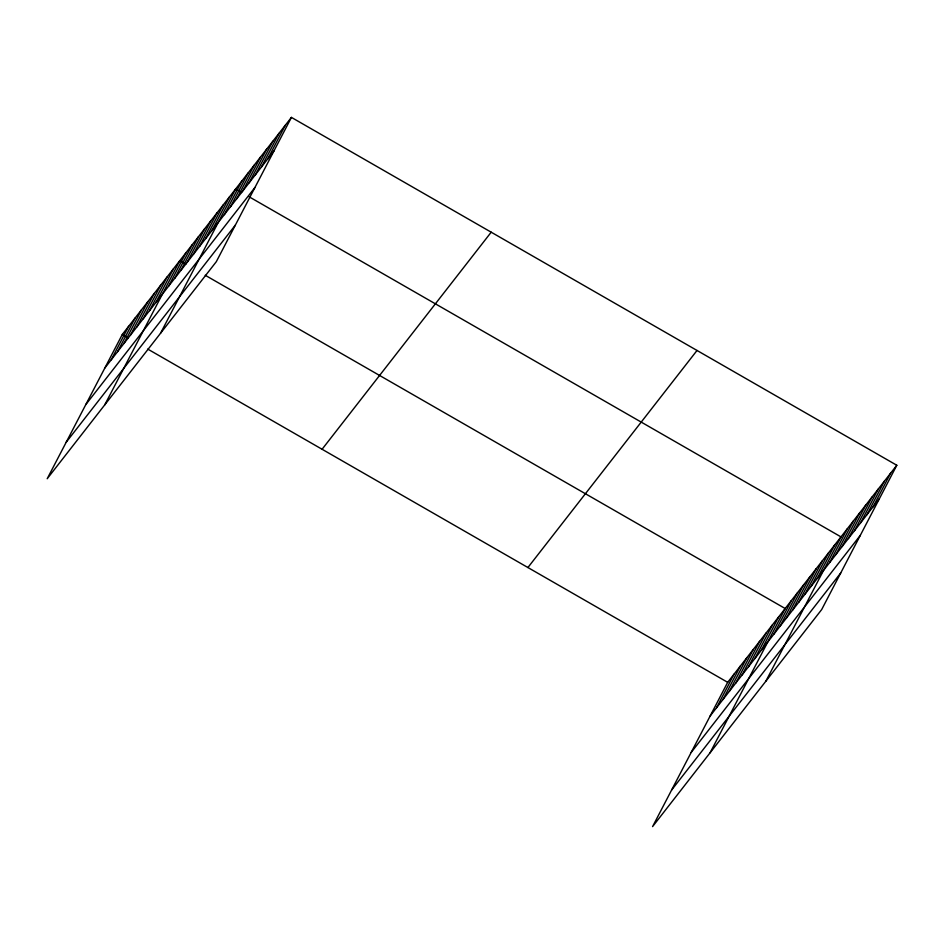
<?xml version="1.0" encoding="UTF-8"?>
<svg xmlns="http://www.w3.org/2000/svg" width="944" height="944" viewBox="0 0 944 944"><rect width="100%" height="100%" fill="white"/><g stroke="black" fill="none" stroke-linecap="round" stroke-linejoin="round"><path stroke-width="1.42" d="M291.425 117.398L122.307 334.459L47.2 478.738L216.318 261.677L291.425 117.398L896.8 465.262L821.693 609.541L652.575 826.602L727.682 682.323L896.8 465.262M111.239 359.806L128.691 326.27M117.622 351.605L135.086 318.069M124.006 343.404L141.47 309.868M130.402 335.203L147.866 301.667M136.786 327.002L154.25 293.466M143.181 318.801L160.645 285.265M149.565 310.611L167.029 277.064M155.961 302.41L173.425 268.863M104.701 404.941L179.808 260.662L185.862 264.143M168.551 286.244L186.003 252.697M174.746 278.291L192.21 244.744M180.953 270.326L198.417 236.779M187.148 262.373L204.612 228.826M193.355 254.408L210.819 220.861M199.55 246.455L217.014 212.907M205.757 238.49L223.221 204.942M211.952 230.537L229.416 196.989M160.515 333.303L235.622 189.024L241.676 192.505M224.353 214.618L241.817 181.071M230.56 206.653L248.024 173.106M236.755 198.7L254.219 165.153M242.962 190.735L260.426 157.188M249.157 182.782L266.621 149.235M255.364 174.817L272.828 141.27M261.559 166.864L279.023 133.316M267.766 158.899L285.23 125.351M716.602 707.67L734.066 674.122M722.998 699.469L740.45 665.921M729.382 691.268L746.846 657.72M735.777 683.067L753.229 649.519M742.161 674.866L759.625 641.33M748.545 666.665L766.009 633.129M754.94 658.464L772.404 624.928M761.324 650.263L778.788 616.727M710.077 752.805L785.184 608.526L205.237 275.27M773.915 634.108L791.379 600.561M780.122 626.143L797.586 592.608M786.317 618.19L803.781 584.643M792.523 610.225L809.987 576.69M798.718 602.272L816.182 568.725M804.925 594.307L822.389 560.771M811.12 586.354L828.584 552.806M817.327 578.389L834.791 544.853M765.879 681.167L840.986 536.888L248.933 196.682M829.729 562.471L847.193 528.935M835.936 554.517L853.388 520.97M842.131 546.552L859.595 513.017M848.337 538.599L865.79 505.052M854.532 530.634L871.996 497.099M860.739 522.681L878.191 489.134M866.934 514.716L884.398 481.18M873.141 506.763L890.593 473.215M104.843 368.007L273.972 150.934M85.821 404.551L254.939 187.478M66.222 442.205L235.339 225.132M322.081 449.261L491.199 232.189M527.908 567.533L697.026 350.46M710.218 715.871L879.336 498.798M691.197 752.415L860.314 535.342M671.597 790.057L840.715 572.996M122.307 334.459L128.36 337.94M147.736 349.079L727.682 682.323"/></g></svg>
